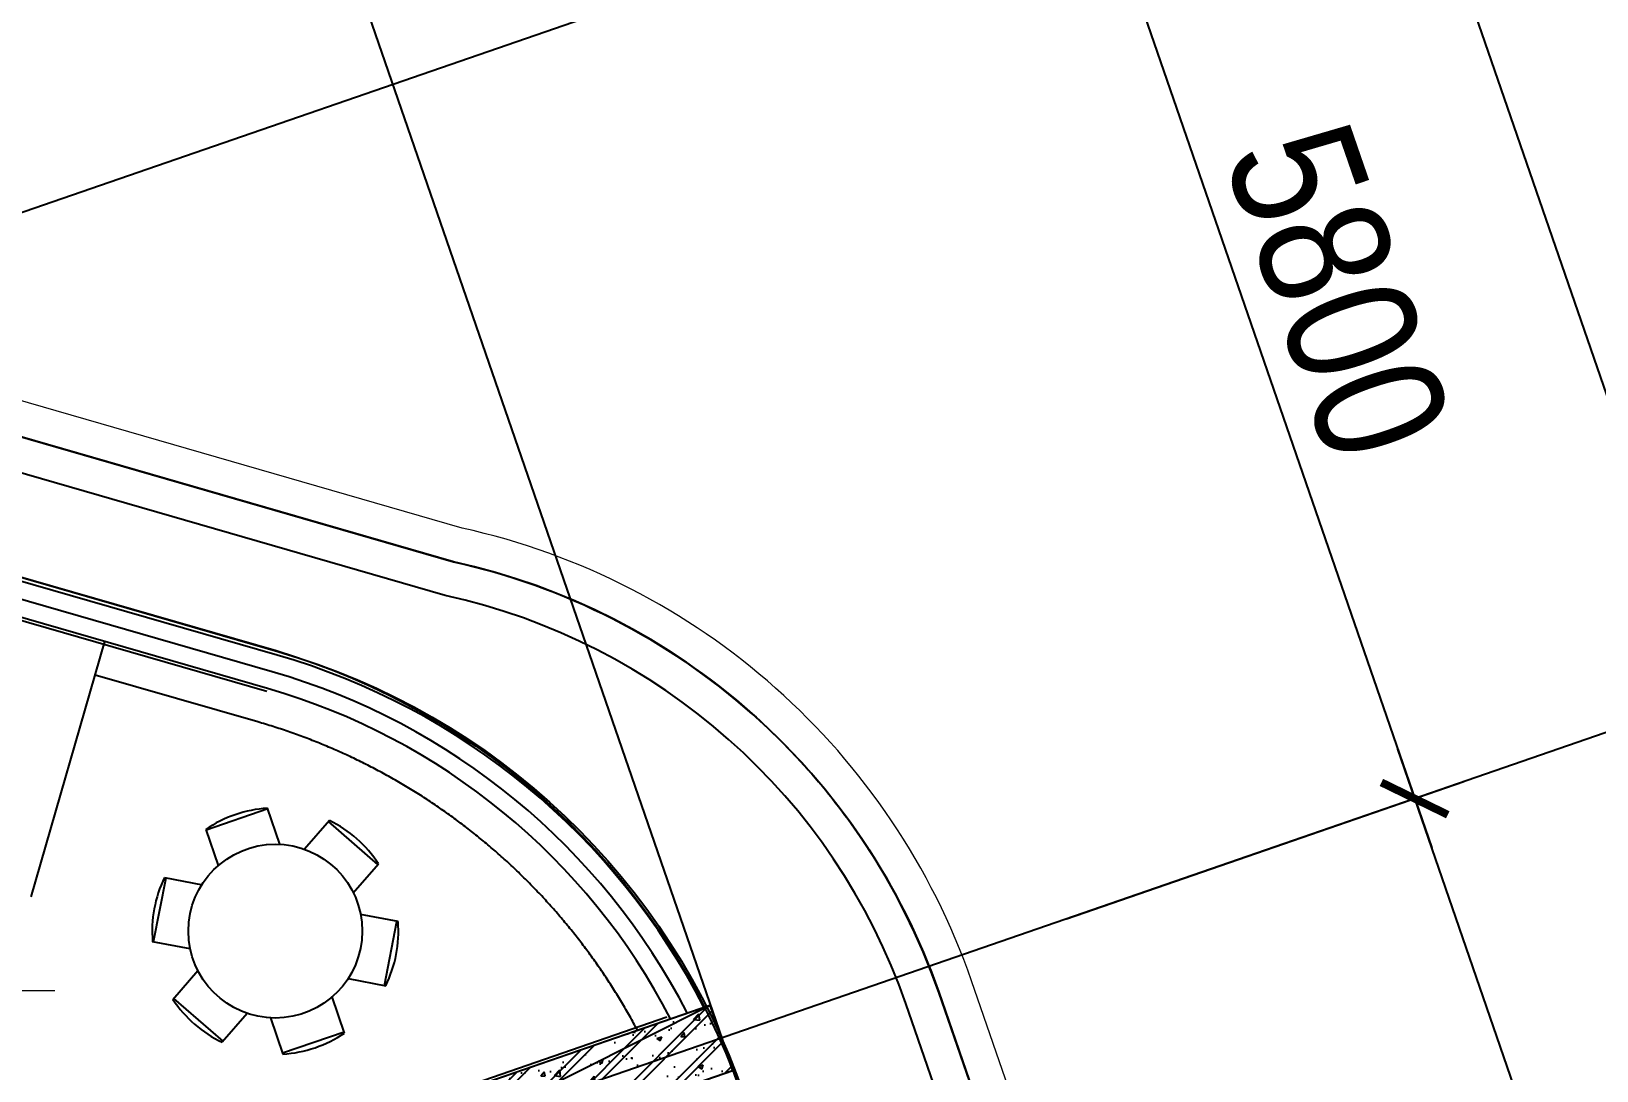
# Model space of a CAD drawing. Header units: millimetres. Extents: x -361699137 to 361252145, y -356478932 to 356523199.
# Drawn here: x -51372 to -42366, y 48102 to 54079 of the extents above; entities that cross this region are included whole.
import ezdxf
from ezdxf.enums import TextEntityAlignment as Align
from ezdxf.xclip import XClip

# ---------------------------------------------------------------- set-up
doc = ezdxf.new("R2010")
doc.units = ezdxf.units.MM
doc.header["$LTSCALE"] = 100
doc.header["$MEASUREMENT"] = 0
doc.header["$XCLIPFRAME"] = 0
doc.set_wipeout_variables(frame=1)
doc.linetypes.add('ACAD_ISO03W100', pattern=[30, 12, -18])
for name, color, linetype in [('A-ANNO-ROOM', 50, 'Continuous'), ('AUDIT_I_220808132811-12', 1, 'Continuous'), ('IDEA - dim', 251, 'Continuous'), ('KC', 5, 'Continuous'), ('KT-Net manh', 139, 'Continuous')]:
    doc.layers.add(name, color=color, linetype=linetype)
for name, color, linetype, lineweight in [('AUDIT_I_220808132811-11', 7, 'Continuous', 9), ('KT-Chuviet', 255, 'Continuous', 15), ('KT-Net thay', 7, 'Continuous', 15), ('KT-Net truc', 18, 'Continuous', 15)]:
    doc.layers.add(name, color=color, linetype=linetype, lineweight=lineweight)
doc.layers.add('dien tich thong thuy', color=3, linetype='Continuous', plot=False)
doc.styles.add('220126_HDN_HBA typical plan$0$211210_HDN_HBA_TYPICAL PLAN CORE OPT 1$0$HBA-Text', font='GOTHIC.TTF')
doc.styles.add('Arial Narrow', font='ARIALN.TTF')
doc.styles.add('font unicode ccu', font='arial.ttf')
doc.styles.add('ROMANS', font='ROMANS.SHX')
doc.dimstyles.new('CCU_1-300', dxfattribs={"dimscale": 300, "dimtxt": 2.5, "dimasz": 1, "dimexe": 1, "dimexo": 2, "dimgap": 0.5, "dimtad": 1, "dimdec": 0, "dimdsep": 46, "dimtxsty": 'Arial Narrow', "dimblk": 'ARCHTICK', "dimcen": -1, "dimdle": 1, "dimclrd": 256, "dimclre": 256, "dimclrt": 3, "dimadec": 0, "dimazin": 2, "dimtfac": 0.1, "dimtdec": 0, "dimtix": 1, "dimtmove": 2, "dimatfit": 1, "dimfxl": 1, "dimtvp": 0.8333333333333334, "dimtolj": 1, "dimtzin": 12, "dimarcsym": 0})

# ---------------------------------------------------------------- blocks, each defined once
blk = doc.blocks.new('19')
at = {"layer": 'IDEA - dim'}
for p, q in [((6401.047472470633, 8715.535101874906), (-5091.26857520116, 16797.8570264936)), ((6343.521285398208, 8633.738171609104), (1805.553357958401, 11825.20258322294)), ((6285.995098325766, 8551.941241343287), (1748.027170884496, 11743.40565295819)), ((4610.781579307484, 7863.20654687244), (5489.235391900922, 9112.286816349893)), ((5685.760126549976, 7901.568200562513), (5685.760126549998, 7681.932336519938)), ((6061.376142848749, 7896.835837845647), (5685.760126549951, 7896.835837845632)), ((6061.376142848731, 7681.746599971841), (6061.376142848698, 7901.442195738367)), ((5191.186608947246, 7388.230804635241), (5379.123830862234, 7713.74762065307)), ((5371.314080868047, 7718.256579332818), (5563.754012860678, 7607.151396409579)), ((6375.699449294989, 7717.919325052586), (6186.173235927738, 7608.496377398849)), ((6556.4110630988, 7388.230804635336), (6368.473841183863, 7713.747620653165)), ((5375.955820458719, 7281.554303037854), (5186.287058034955, 7391.059560283698)), ((6369.497061023038, 7280.31600823655), (6560.507288577493, 7390.595760356286)), ((5187.956005903543, 7039.331921721285), (5378.165137567976, 7149.149249297014)), ((6558.842416811254, 7039.79336868172), (6368.581382843553, 7149.640662075479)), ((5382.777499705513, 6718.164612032517), (5195.002602016011, 7043.400277150919)), ((6364.820172340682, 6718.164612032568), (6552.595070030096, 7043.400277151013)), ((5566.08447402381, 6823.996955539798), (5375.828896943844, 6714.152833882203)), ((5683.717138161403, 6755.80343373397), (5683.71713816137, 6535.899764091599)), ((6180.984782519736, 6824.302036408691), (6371.188475357878, 6714.487870135606)), ((6058.657972754176, 6534.718951776427), (6058.657972754154, 6754.063130050556)), ((6058.657972754154, 6540.684886239156), (5683.717138161359, 6540.684886239127))]:
    blk.add_line(p, q, dxfattribs=at)
blk.add_lwpolyline([(5099.999988050306, 5999.999995377861), (8096.943465029952, 5999.999995377861), (8096.943465029955, 5599.999995364706), (5099.999988050302, 5599.999995364706)], close=True, dxfattribs=at)
blk.add_circle((5873.338996392744, 7218.451843307463), 499.9999999999999, dxfattribs=at)
for centre, radius, start, end in [((4099.99998951114, 5443.657891286784), 3999.999999999993, 7.994933045791862, 54.88202677374272), ((4099.99998951114, 5443.657891286784), 3899.999999999993, 8.20132492537622, 54.88202677374272), ((4099.99998951114, 5443.657891286784), 3799.999999999993, 8.41869541141276, 54.88202677374272), ((5873.338996392744, 7218.451843307463), 708.4022797542186, 74.60699756539273, 105.3545613472285), ((5873.338996392744, 7218.451843307463), 708.4022797542186, 135.126974387895, 165.897474249806), ((5873.338996392744, 7218.451843307463), 708.4022797542186, 14.06385105017277, 44.83454785769801), ((5873.338996392744, 7218.451843307463), 708.4022797542186, 194.6462586902631, 225.3882675170464), ((5873.338996392744, 7218.451843307463), 708.4022797542186, 314.650303796745, 345.3923133787684), ((5873.338996392744, 7218.451843307463), 708.4022797542186, 254.4740141368718, 285.1651004524549)]:
    blk.add_arc(centre, radius, start, end, dxfattribs=at)
at = {"layer": 'KT-Net manh', "linetype": 'ACAD_ISO03W100', "ltscale": 4}
blk.add_line((6170.94272418091, 8388.347380811683), (5374.183017756081, 8948.69295581829), dxfattribs=at)
blk.add_arc((4099.99998951114, 5443.657891286784), 3599.999999999993, 8.890088202827664, 54.88202677374272, dxfattribs=at)
blk = doc.blocks.new('TAG CAO DO SAN')
blk.add_wipeout([(1526701.778855525, -266095.22987594287), (1527644.6359120198, -266095.22987594287), (1527644.6359120198, -266330.944140067), (1526701.778855525, -266330.944140067)]).dxf.layer = 'KT-Net thay'
at = {"layer": 'KT-Net thay', "flags": 128}
blk.add_lwpolyline([(1526701.778855525, -266095.2298759429), (1526701.778855525, -266330.9441400666), (1527644.63591202, -266330.9441400666), (1527644.63591202, -266095.2298759429)], close=True, dxfattribs=at)
blk.add_lwpolyline([(1526701.778855525, -266330.9441400666), (1527644.63591202, -266330.9441400666)], dxfattribs=at)
at = {"layer": 'KT-Chuviet', "color": 31, "style": 'font unicode ccu', "width": 0.75}
blk.add_attdef('TÊNPHÒNG', text='', height=117.85713, dxfattribs=at).set_placement((1527175.308820772, -266213.4467624734), align=Align.MIDDLE_CENTER)
blk = doc.blocks.new('A$C1AAC5519')
at = {"layer": 'A-ANNO-ROOM', "insert": (772.955269176513, 1216.574747113511), "char_height": 600, "attachment_point": 2, "rotation": 50.44882673977027, "style": '220126_HDN_HBA typical plan$0$211210_HDN_HBA_TYPICAL PLAN CORE OPT 1$0$HBA-Text'}
blk.add_mtext_dynamic_manual_height_columns('S.B1.', width=722857412.8743668, gutter_width=9765.624999999996, heights=[0], dxfattribs=at)
blk = doc.blocks.new('A$C418F5BC8')
at = {"layer": 'A-ANNO-ROOM', "insert": (648.1133449638728, 1090.790118377889), "char_height": 600, "attachment_point": 2, "rotation": 50.44882673977027, "style": '220126_HDN_HBA typical plan$0$211210_HDN_HBA_TYPICAL PLAN CORE OPT 1$0$HBA-Text'}
blk.add_mtext_dynamic_manual_height_columns('SL-S', width=722857412.8743668, gutter_width=9765.624999999996, heights=[0], dxfattribs=at)
blk = doc.blocks.new('A$C2A6C5140')
at = {"layer": 'A-ANNO-ROOM', "insert": (731.4497625969816, 1190.0169191678, 0.0003277973379295924), "char_height": 600, "attachment_point": 2, "rotation": 50.44882673977027, "style": '220126_HDN_HBA typical plan$0$211210_HDN_HBA_TYPICAL PLAN CORE OPT 1$0$HBA-Text'}
blk.add_mtext_dynamic_manual_height_columns('2-BR', width=722857412.8743668, gutter_width=9765.624999999996, heights=[0], dxfattribs=at)
blk = doc.blocks.new('A$C5388591E')
at = {"layer": 'A-ANNO-ROOM', "insert": (894.3001998505497, 842.1987865094561, 0.0004622000541105721), "char_height": 600, "attachment_point": 2, "rotation": 1.4064704596368105, "style": '220126_HDN_HBA typical plan$0$211210_HDN_HBA_TYPICAL PLAN CORE OPT 1$0$HBA-Text'}
blk.add_mtext_dynamic_manual_height_columns('3-BR', width=722857412.8743668, gutter_width=9765.624999999996, heights=[0], dxfattribs=at)
blk = doc.blocks.new('A$C21AF0CCA')
at = {"layer": 'A-ANNO-ROOM', "insert": (1197.56892258345, 814.6835720778872), "char_height": 600, "attachment_point": 2, "rotation": 0.10542954816276216, "style": '220126_HDN_HBA typical plan$0$211210_HDN_HBA_TYPICAL PLAN CORE OPT 1$0$HBA-Text'}
blk.add_mtext_dynamic_manual_height_columns('S.B1P.', width=722857412.8743668, gutter_width=9765.624999999996, heights=[0], dxfattribs=at)
blk = doc.blocks.new('_ARCHTICK')
at = {"color": 0, "linetype": 'ByBlock', "const_width": 0.15}
blk.add_lwpolyline([(-0.5, -0.5), (0.5, 0.5)], dxfattribs=at)
blk = doc.blocks.new('*D473')
at = {"layer": 'Defpoints', "color": 0, "transparency": 16777216}
for p in [(96220.10757443332, 9145.044461581034), (100681.6300573337, 4549.43498835255), (98112.25008031187, 3662.362888598291, -0.001541574509502537)]:
    blk.add_point(p, dxfattribs=at)
at = {"layer": 'KC', "lineweight": -2, "transparency": 16777216}
for p, q in [((98690.92292576424, 10315.4635280688), (100779.5336867492, 4265.859814285308)), ((96787.2579225678, 9340.85172041208), (99072.40172924701, 10129.79198341708)), ((98679.40042844637, 3858.17014742934), (100965.2052314009, 4647.338617768073))]:
    blk.add_line(p, q, dxfattribs=at)
at = {"layer": 'KC', "lineweight": -2, "transparency": 16777216, "xscale": 300, "yscale": 300, "zscale": 300}
for p, rotation in [((98788.82655517977, 10031.88835400156), 109.0471074798708), ((100681.6300573337, 4549.43498835255), 289.0471074798708)]:
    blk.add_blockref('_ARCHTICK', p, dxfattribs=dict(at, rotation=rotation))
at = {"layer": 'KC', "color": 3, "transparency": 16777216, "insert": (100238.9804529584, 7464.580857333509), "char_height": 750, "attachment_point": 5, "rotation": 289.04710747987076, "style": 'Arial Narrow'}
blk.add_mtext('\\A1;5800', dxfattribs=at)
blk = doc.blocks.new('*D474')
at = {"layer": 'Defpoints', "color": 0, "transparency": 16777216}
for p in [(94327.96915447409, 14627.72744522762, -0.001541574509499005), (98789.49024939115, 10032.1174927937), (96220.11191172944, 9145.045959024472)]:
    blk.add_point(p, dxfattribs=at)
at = {"layer": 'KC', "lineweight": -2, "transparency": 16777216}
for p, q in [((96798.78311781934, 15798.14603251675), (98887.39387880667, 9748.542318726453)), ((94895.11950260858, 14823.53470405867), (97180.26192130211, 15612.47448786503)), ((96787.26225986393, 9340.853217855518), (99073.06542345839, 10130.02112220922))]:
    blk.add_line(p, q, dxfattribs=at)
at = {"layer": 'KC', "lineweight": -2, "transparency": 16777216, "xscale": 300, "yscale": 300, "zscale": 300}
for p, rotation in [((96896.68674723487, 15514.57085844951), 109.0471074798708), ((98789.49024939115, 10032.1174927937), 289.0471074798708)]:
    blk.add_blockref('_ARCHTICK', p, dxfattribs=dict(at, rotation=rotation))
at = {"layer": 'KC', "color": 3, "transparency": 16777216, "insert": (98346.84064501466, 12947.26336177806), "char_height": 750, "attachment_point": 5, "rotation": 289.04710747987076, "style": 'Arial Narrow'}
blk.add_mtext('\\A1;5800', dxfattribs=at)
blk = doc.blocks.new('*D500')
at = {"layer": 'Defpoints', "color": 0, "transparency": 16777216}
for p in [(93326.83823053353, 22428.07847385294, 0.0008513056641429356), (106169.357908529, -5827.81781744922), (103410.2636791363, -6780.388294908986, 0.0007666026713804733)]:
    blk.add_point(p, dxfattribs=at)
at = {"layer": 'KC', "lineweight": -2, "transparency": 16777216}
for p, q in [((95987.38045306959, 23664.00027466762), (106267.2615379445, -6111.392991516463)), ((93893.98857866801, 22623.88573268399), (96368.85925655236, 23478.3287300159)), ((103977.4140272708, -6584.581036077936), (106452.9330825962, -5729.914188033697))]:
    blk.add_line(p, q, dxfattribs=at)
at = {"layer": 'KC', "lineweight": -2, "transparency": 16777216, "xscale": 300, "yscale": 300, "zscale": 300}
for p, rotation in [((96085.28408248512, 23380.42510060038), 109.0471074798708), ((106169.357908529, -5827.81781744922), 289.0471074798708)]:
    blk.add_blockref('_ARCHTICK', p, dxfattribs=dict(at, rotation=rotation))
at = {"layer": 'KC', "color": 3, "transparency": 16777216, "insert": (101631.0731422087, 8950.222827732036), "char_height": 750, "attachment_point": 5, "rotation": 289.04710747987076, "style": 'Arial Narrow'}
blk.add_mtext('\\A1;30900', dxfattribs=at)
blk = doc.blocks.new('A$C0e39c971')
at = {"layer": 'KC'}
h = blk.add_hatch(dxfattribs=at)
h.set_pattern_fill('VATLIEU04', color=256, scale=40, style=0, pattern_type=2)
h.set_pattern_definition([(49.99999999999999, (-90946.1647472535, -18366.26446870027), (286.9040730403014, -25.10085399303804), [30, -330]), (355, (-90946.1647472535, -18366.26446870027), (-55.50053344520001, 300.8768534800047), [24, -264]), (100.4514, (-90922.25607525349, -18368.35620470027), (231.4037526856086, 275.7758168243814), [25.496076, -280.4568448]), (46.18420000000001, (-90946.1647472535, -18286.26446870027), (426.8964194502578, -66.20760573160723), [45, -495]), (96.6356, (-90910.5900492535, -18291.78179150027), (373.8650822194813, 389.6471483601767), [38.2441152, -420.6852]), (351.1842, (-90946.1647472535, -18286.26446870027), (373.8647780534509, 389.6474403701299), [36, -396]), (21, (-90906.1647472535, -18306.26446870027), (238.7628208473847, -161.0475562661355), [30, -330]), (326.0000000000001, (-90906.1647472535, -18306.26446870027), (97.32613276863269, 290.0600180187412), [24, -264]), (71.4514, (-90886.2678540535, -18319.68511110027), (336.089051432596, 129.012198683981), [25.496076, -280.4568448]), (37.50000000000001, (-90946.1647472535, -18366.26446870027), (4.863942126916267, 133.1575415325246), [0, -260.8, 0, -268, 0, -265]), (7.499999999999999, (-90946.1647472535, -18366.26446870027), (105.2278149768594, 157.7646847529441), [0, -152.8, 0, -254.8, 0, -101]), (327.5, (-91035.3647472535, -18366.26446870027), (213.5289744689636, -9.021948693751902), [0, -100, 0, -312, 0, -414]), (317.5, (-91075.3647472535, -18366.26446870027), (233.2744677369545, 40.04199293292709), [0, -130, 0, -207.2, 0, -294]), (45, (-90946.1647472535, -18366.26446870027), (-120.2081528017131, 120.2081528017131), []), (45, (-90946.1647472535, -18317.26446870027), (-120.2081528017131, 120.2081528017131), [])])
h.paths.add_polyline_path([(1635.600353784903, -13928.82205420646), (1505.061980134415, -13550.72189154491), (4340.813200095989, -12571.68408916626), (4471.351573746477, -12949.7842518278)])
at = {"layer": 'KC', "ltscale": 2000}
for p, q in [((-2159.147496379213, 6253.900647991501), (11013.67484606174, -31900.75174209219)), ((8391.030239093583, -5249.002543563107), (-15919.52061692718, -13642.16984591191)), ((10283.83374078665, -10731.45590898155), (-14021.00618677214, -19122.65152396414))]:
    blk.add_line(p, q, dxfattribs=at)
at = {"layer": 'KC', "linetype": 'ByBlock', "ltscale": 30}
blk.add_line((1635.600353784903, -13928.82205420646, 7.594850334996254e-05), (4340.813200095989, -12571.68408916626, 7.594850334996254e-05), dxfattribs=at)
at = {"layer": 'KC', "elevation": 1.034975806175202e-10}
for points in [[(14933.17361416994, -32880.38154215259), (11797.35357210017, -32880.38154215261), (11807.52844550367, -31206.89435170014, 0.08515873318755567), (11517.14835727797, -29442.48957562752), (9782.513696338516, -24427.94663628557), (5654.824279982597, -12497.41249047045, 0.2604672854680671), (2863.82834577933, -10022.85672617616), (-12194.96578093246, -5671.713668447799, 0.435644016025474), (-16756.18087369134, -9926.123045026583, 0.1024814303758023), (-16652.24508210178, -11547.11051104142), (-15346.43619342241, -15274.51639183591), (-15354.94214818859, -15277.4530568033)], [(14933.17361416994, -33080.38154215259), (11596.13386692313, -33080.38154215261), (11607.53214209298, -31205.67836565616, 0.08515873318755564), (11328.13661293899, -29507.86969876857), (9593.50286925779, -24493.32941112927), (5465.907009912102, -12563.0656801067, 0.2609240056803378), (2814.692147150316, -10216.84063454252), (-12229.96937044614, -5869.781104586862, 0.4351578107015427), (-16556.13467710545, -9940.02994358406, 0.1029731977665951), (-16461.19171846543, -11487.55344665156), (-15091.25851671158, -15398.00092237462), (-15289.67296134598, -15466.50313812808)]]:
    blk.add_lwpolyline(points, format="xyb", dxfattribs=at)
at = {"layer": 'KC', "ltscale": 0.25, "elevation": 7.594850334996254e-05}
blk.add_lwpolyline([(1635.600353784903, -13928.82205420646), (1505.061980134415, -13550.72189154491), (4340.813200095989, -12571.68408916626), (4471.351573746477, -12949.7842518278)], close=True, dxfattribs=at)
at = {"layer": 'KC'}
for base, p1, p2, picture, middle in [((15773.19316127543, -27244.08228614949), (2930.673483279999, 1011.814005152675, 0.0008513057676405163), (13014.09893188276, -28196.65276360925, 0.0007666027748780539), '*D500', (11234.90839495517, -12466.04164096823)), ((8393.325502137624, -11384.14697590657), (3931.804407220567, -6788.537023472647, -0.001541574406001425), (5823.947164475918, -12271.21850967579), '*D474', (7950.675897761132, -8469.001106922202)), ((10285.46531008017, -16866.82948034771), (5823.942827179795, -12271.22000711923), (7716.085333058378, -17753.90158010197, -0.001541574406004957), '*D473', (9842.815705704852, -13951.68361136676))]:
    dim = blk.add_linear_dim(base=base, p1=p1, p2=p2, angle=109.0471074798707, dimstyle='CCU_1-300', dxfattribs=at)
    dim.commit()
    dim.dimension.update_dxf_attribs({"geometry": picture, "text_midpoint": middle, "insert": (-90396.16474725353, -21416.26446870026)})

msp = doc.modelspace()

# ---------------------------------------------------------------- linework, layer by layer
at = {"layer": 'AUDIT_I_220808132811-11', "elevation": 1.118653840330101e-10}
for points in [[(-39808.92845346354, 28170.41457684641), (-39798.76097330701, 29842.6857812549, 0.08515873318755561), (-40100.1264841044, 31673.68916280888), (-41834.76119880198, 36688.2322575571), (-45962.54183999758, 48619.03007733775, 0.2600451643030329), (-48893.1561524758, 51221.8756181646), (-63965.76637019703, 55577.01074776641, 0.5721348877565147), (-68352.77867380515, 49264.16774388711), (-68069.8890461984, 48444.20444056683)], [(-40008.93215012114, 28170.41457684641), (-39998.75727671772, 29843.90176729887, 0.08515873318755567), (-40289.13736494334, 31608.30654337149), (-42023.77202588267, 36622.84948271344), (-46151.46144223865, 48553.38362852857, 0.2604672854680671), (-48942.45737644203, 51027.93939282285), (-64001.25150315376, 55379.08245055121, 0.5713168116588397), (-68167.01007221724, 49338.94840400742), (-67880.82466070188, 48509.43218111357)]]:
    msp.add_lwpolyline(points, format="xyb", dxfattribs=at)
at = {"layer": 'AUDIT_I_220808132811-12', "elevation": 1.118653840330101e-10}
msp.add_lwpolyline([(-68085.48191272601, 48438.82485810568), (-68458.53080432309, 49503.6856079576, -0.5864868177772504), (-63481.05990658142, 54410.29610214528), (-49964.22919875942, 50517.10877906746, -0.2320152965144457), (-47331.86865411699, 48093.66805879056), (-41722.53120848179, 31842.24520516535)], format="xyb", dxfattribs=at)
at = {"layer": 'dien tich thong thuy'}
for points, elevation in [([(-55386.90187932126, 52082.11818891509), (-55171.45119567215, 52827.76765308723), (-48942.45629466861, 51027.93908168453, -0.1280966705368535), (-47224.68791623425, 50154.14276690455, -0.06378773062526846), (-46585.54816044308, 49422.50148045859, -0.06378773062530428), (-46151.46036046493, 48553.38331738961), (-44331.63072592113, 43282.30474395927), (-45514.81250551983, 42873.71094080945)], 4.469598132477386e-10), ([(-55386.90187932126, 52082.11818891509), (-49953.78644366853, 50512.25394144924, -0.2439221712705235), (-47273.22418619582, 47965.61553057763), (-45514.81250551983, 42873.71094080945)], 5.460151078797131e-05)]:
    msp.add_lwpolyline(points, format="xyb", dxfattribs=dict(at, elevation=elevation))
for points, elevation in [([(-50345.9007217465, 41253.3024657706), (-52614.50169836578, 40470.07222482267), (-53210.08303064149, 42195.15421675149), (-53611.81445326272, 42056.4571941777), (-54310.19475122524, 44079.29306139726), (-54319.6472581487, 44076.02960105455), (-54985.39296351647, 46004.34042982823), (-56074.90332578128, 49160.07181112149), (-55309.68906550267, 51808.97072630405), (-50017.86311101593, 50284.48127718341)], -1.319024357638664e-05), ([(-47715.32653123722, 48408.52640998965), (-50320.69141081593, 47509.22222740552), (-50180.8485726192, 47102.40240372642), (-47537.02528124931, 48015.1774479295)], -1.319024357640295e-05)]:
    msp.add_lwpolyline(points, dxfattribs=dict(at, elevation=elevation))

# ---------------------------------------------------------------- block references
at = {"layer": 'A-ANNO-ROOM'}
for p in [(-259643.7130096142, 30107.50136767479, 5.460850030168077e-05), (-265285.2820729736, 28918.92663560377, 5.460850030168077e-05), (-245554.3968650475, 25356.81105555443, 5.460850030168077e-05), (-227992.1817903481, 24030.19494673412, 5.460832008522107e-05), (-256709.4713859697, 21832.8932062781, 5.460850030168077e-05), (-262170.0583902029, 20336.74231012515, 5.460850030168077e-05), (-227339.9751671815, 20267.82827189344, 5.460850030168077e-05), (-224467.8250259957, 15310.13736246047, 5.460832008522128e-05)]:
    msp.add_blockref('A$C21AF0CCA', p, dxfattribs=at)
at = {"layer": 'dien tich thong thuy'}
for name, p, rotation in [('A$C2A6C5140', (-231902.1761341663, 41866.69510118499, 3.214423980650787e-05), 310.9576437198666), ('A$C2A6C5140', (-223136.0769012624, 38294.90614465419, 1.895367564819208e-05), 310.9576437198666), ('A$C2A6C5140', (-179022.2876665308, 13510.42375649511, 0.000178988243818107), 310.9576437198666), ('A$C2A6C5140', (-199561.0792445699, 2742.960286576832, 0.0001030398263186841), 310.9576437198666), ('A$C2A6C5140', (-176749.4277460563, 2773.706094754736, 0.000178988243818107), 310.9576437198666), ('A$C2A6C5140', (-192735.1419570138, 2545.06827839894, 0.000178988243818107), 310.9576437198666), ('A$C418F5BC8', (-243956.3571569886, 39603.8582028097, -1.001597833679712e-05), 309.6632197063607), ('A$C418F5BC8', (-248126.4019441397, 37597.12528390926, -1.001597833679712e-05), 309.6632197063607), ('A$C418F5BC8', (-251890.361273925, 36548.61448139837, -1.001597833679712e-05), 309.6632197063607), ('A$C418F5BC8', (-255839.4329553979, 34945.01120257354, -1.001597833679712e-05), 309.6632197063607), ('A$C1AAC5519', (-240877.0889148213, 28052.61175672372, 0.0003723829774320968), 309.6566028083925), ('A$C1AAC5519', (-219521.6105350079, 27682.1615688601, 0.0005547181599990354), 309.6566028083925), ('A$C1AAC5519', (-217651.9125884596, 24627.95011466656, 0.0003723828570649432), 309.6566028083925), ('A$C1AAC5519', (-267764.0012375055, 19262.70548251106, 0.0003723828655667127), 309.6566028083925), ('A$C418F5BC8', (-223053.1163780628, 10712.6679421931, -1.001597833679712e-05), 309.6632197063607), ('A$C1AAC5519', (-213503.7868963684, 3324.648489140978, -0.3423708923741385), 309.6566028083925), ('A$C1AAC5519', (-207798.658660123, 3064.615415494518, 0.0003723828655667127), 309.6566028083925), ('A$C1AAC5519', (-184128.1584514385, 2786.454424718489, 0.0003723828655667127), 309.6566028083925)]:
    msp.add_blockref(name, p, dxfattribs=dict(at, rotation=rotation))
for p in [(-273086.0443437684, 28673.87453448355, -1.001579812033762e-05), (-220441.6689392982, 3035.191374137183, 4.458552763712727e-05)]:
    msp.add_blockref('A$C5388591E', p, dxfattribs=at)
at = {"layer": 'IDEA - dim', "rotation": 19.04713795400197}
msp.add_blockref('19', (-53164.33870414601, 40164.06477055197, 5.46011756935421e-05), dxfattribs=at)

# ---------------------------------------------------------------- next in the draw order: block references
at = {"layer": 'KT-Net truc'}
ref = msp.add_blockref('TAG CAO DO SAN', (-3870347.642644608, 713799.5206142311, -0.0001646554084636025), dxfattribs=dict(at, xscale=2.5, yscale=2.5, zscale=2.5))
XClip(ref).set_block_clipping_path([(1526674.1636322693, -266330.944140067), (1527644.6359120198, -266095.2298759429)])
ref.add_attrib('CAO-DO', '87.3', (-52617.78429482729, 47530.19601882833, -0.0001646554084636025), dxfattribs={"layer": 'KT-Chuviet', "color": 31, "ltscale": 15, "height": 294.6428301546305, "style": 'ROMANS', "width": 0.7500000000000001})
ref.add_attrib('CAO-DO', '-0.030', (-52617.78429482729, 46940.91035851908, -0.0001646554084636025), dxfattribs={"layer": 'KT-Chuviet', "color": 31, "ltscale": 15, "height": 294.6428301546305, "style": 'ROMANS', "width": 0.7500000000000001})
ref.add_attrib('TÊNPHÒNG', 'S.B2.2', dxfattribs={"layer": 'KT-Chuviet', "color": 31, "height": 294.642825, "style": 'font unicode ccu', "width": 0.7500000000000001}).set_placement((-52409.37059267613, 48265.90370804748, -0.0001646554084636025), align=Align.MIDDLE_CENTER)

# ---------------------------------------------------------------- next in the draw order: block references
at = {"layer": 'KC'}
msp.add_blockref('A$C0e39c971', (-51806.2233402338, 61050.61543249532), dxfattribs=at)

doc.saveas('drawing.dxf')
